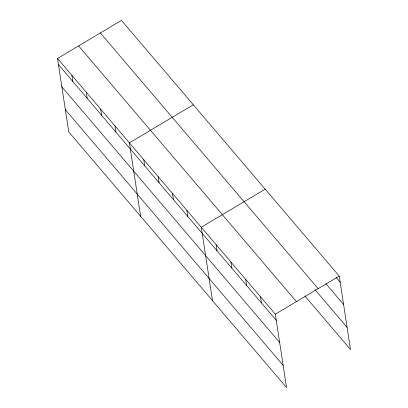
<?xml version="1.0" encoding="UTF-8"?>
<svg xmlns="http://www.w3.org/2000/svg" width="408" height="408" viewBox="0 0 408 408"><rect width="100%" height="100%" fill="white"/><g stroke="black" fill="none" stroke-linecap="round" stroke-linejoin="round"><path stroke-width="0.61" d="M57.518 58.477L275.324 314.175L286.559 387.6L68.753 131.901L57.518 58.477L121.441 20.4L339.247 276.099L350.482 349.523L304.817 295.912M193.316 104.779L129.392 142.856L140.627 216.281M265.19 189.164L201.272 227.236L212.507 300.66M275.324 314.175L339.247 276.099M336.075 277.425L340.185 282.254M325.895 283.688L343.582 304.455M100.348 32.966L318.153 288.665M314.996 289.655L347.086 327.328M78.611 45.91L296.417 301.609M58.461 64.627L276.262 320.331M61.858 86.828L279.664 342.526M65.357 109.701L283.162 365.4M260.513 296.789L261.452 302.94M245.703 279.398L246.641 285.554M230.892 262.012L231.831 268.168M216.082 244.627L217.02 250.777M186.895 210.36L187.838 216.515M172.518 193.484L173.461 199.639M158.146 176.608L159.084 182.764M143.769 159.732L144.713 165.888M115.02 125.98L115.959 132.136M100.643 109.104L101.587 115.255M86.272 92.228L87.21 98.379M71.895 75.353L72.838 81.503"/></g></svg>
